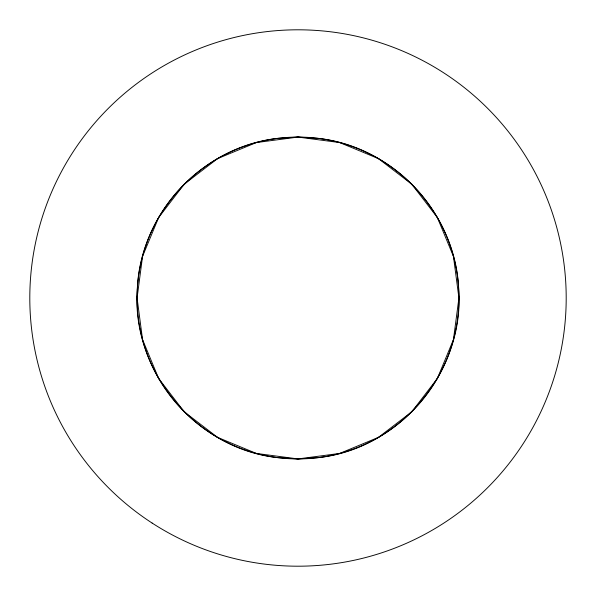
<?xml version="1.0" encoding="UTF-8"?>
<svg xmlns="http://www.w3.org/2000/svg" width="596" height="596" viewBox="0 0 596 596"><rect width="100%" height="100%" fill="white"/><g stroke="black" fill="none" stroke-linecap="round" stroke-linejoin="round"><path stroke-width="0.89" d="M137.296 289.716C131.269 371.003 196.345 448.885 277.341 457.586L298 458.92L318.659 457.586C399.64 448.877 464.746 371.017 458.704 289.716C456.216 214.188 393.747 146.75 318.659 138.414L298 137.08L277.341 138.414C202.268 146.758 139.762 214.173 137.296 289.716M142.563 256.355L137.08 298L142.563 339.645L158.64 378.46L184.209 411.791L217.54 437.36L256.355 453.437L298 458.92L339.645 453.437L378.46 437.36L411.791 411.791L437.36 378.46L453.437 339.645L458.92 298L453.437 256.355L437.36 217.54L411.791 184.209L378.46 158.64L339.645 142.563L298 137.08L256.355 142.563L217.54 158.64L184.209 184.209L158.64 217.54L142.563 256.355M152.122 523.057A268.2 268.2 0 0 0 565.842 311.805A268.2 268.2 0 0 0 176.036 59.138A268.2 268.2 0 0 0 152.122 523.057M217.54 437.36A160.92 160.92 0 0 0 458.92 298A160.92 160.92 0 0 0 217.54 158.64A160.92 160.92 0 0 0 217.54 437.36"/></g></svg>
